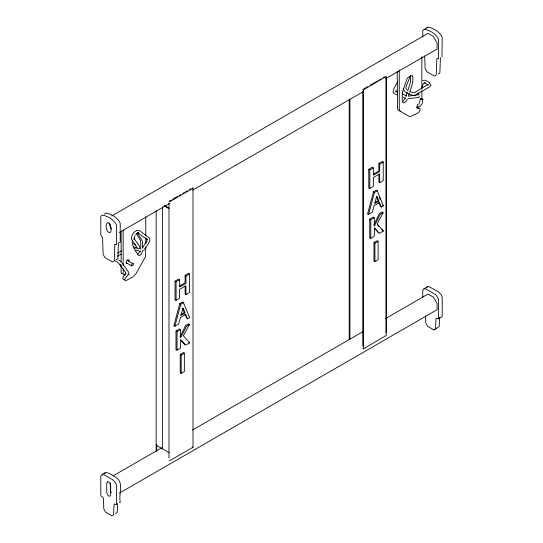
<?xml version="1.0" encoding="UTF-8"?>
<svg xmlns="http://www.w3.org/2000/svg" width="543" height="543" viewBox="0 0 543 543"><rect width="100%" height="100%" fill="white"/><g stroke="black" fill="none" stroke-linecap="round" stroke-linejoin="round"><path stroke-width="0.81" d="M121.137 265.188L121.137 272.81L121.544 273.672L122.487 273.597M121.137 262.642L121.137 231.304M123.166 268.9L123.166 273.984L123.58 274.846L125.046 274.466L125.698 273.217M123.166 265.513L123.166 229.933M132.302 240.366C131.549 246.047 135.669 251.185 138.546 255.495L139.924 255.244L141.35 254.07L142.795 250.459M140.759 249.285L140.678 240.909L136.721 233.965M142.795 248.151L142.402 241.343L137.949 233.761L136.829 233.728L135.56 234.454M145.782 247.045L145.436 256.785L136.069 273.57L132.872 276.95L125.406 280.907L124.829 280.331L125.053 278.301L127.734 275.525L128.141 274.195M145.782 243.692L145.782 237.82M145.782 235.309L145.782 216.861M156.16 451.382L156.16 210.65M156.744 451.043L156.744 444.866L156.16 445.199L169.002 452.618M349.217 339.837L349.224 99.45M349.896 339.382L349.896 98.996M418.748 94.828L418.755 92.948M118.455 242.673L117.879 258.821L116.059 259.873M440.414 57.585L439.871 72.918L438.045 73.97M117.648 503.239L117.186 512.531L115.591 513.759M439.633 317.343L439.172 326.635L433.959 329.954L427.409 326.167L425.814 323.099L425.468 315.68M419.237 95.812L419.081 97.38L408.431 98.683M419.529 102.885L420.268 98.69L421.701 98.541L422.895 99.206L422.06 103.896L419.332 106.951L417.411 106.503M395.833 91.808L396.281 89.86M179.76 303.625L173.801 325.956L174.853 326.207L178.613 324.035L180.425 317.492L185.699 314.445L187.6 318.843L189.643 317.669L183.48 302.695L182.604 301.976L179.76 303.625L180.697 304.311L183.48 302.695M174.853 326.207L180.697 304.311M373.503 191.767L367.55 214.098L368.602 214.349L372.362 212.177L374.175 205.634L379.442 202.593L381.349 206.992L383.392 205.811L377.229 190.844L376.353 190.125L373.503 191.767L374.439 192.46L377.229 190.844M368.602 214.349L374.439 192.46M127.055 260.24L133.361 263.878L132.892 265.384L131.725 265.921L126.214 262.737M405.892 96.484L407.162 92.534M407.671 90.953L410.454 82.264L410.698 75.905M408.438 96.077L409.198 93.708M409.7 92.127C411.37 86.812 414.133 81.043 412.32 75.402L408.207 77.303L407.087 78.633L402.322 92.459L402.241 100.93L402.628 102.328L403.687 102.871L405.112 102.403L407.426 99.24M433.959 329.954L435.554 328.725L436.056 318.585L436.314 318.11L438.364 318.829L438.601 318.212L438.601 299.274L436.083 294.93L425.284 288.693L423.974 288.815L422.773 290.138L422.773 297.55M421.714 87.966L423.241 84.056L424.151 82.936L425.318 82.787M410.474 75.558L406.076 86.588L405.899 88.217L406.897 89.819M134.956 235.608L134.08 239.538L134.033 238.479L139.266 245.83L139.836 248.26L138.35 248.952L133.402 246.481M441.954 56.73L442.219 37.46C439.891 31.847 433.531 28.019 427.775 27.15L422.78 30.415L422.78 36.917M179.971 337.027L185.638 325.44L188.591 323.852L189.378 324.626L183.344 335.737L189.629 342.884L185.713 345.144L180.683 339.789L180.52 348.144L177.025 350.16L176 349.896L176 330.999L179.563 328.943L180.52 329.621L180.676 337.773L186.48 326.18L189.378 324.626M373.72 225.169L379.381 213.582L382.34 212.001L383.12 212.775L377.093 223.886L383.378 231.033L379.455 233.293L374.426 227.931L374.27 236.286L370.774 238.302L369.742 238.038L369.742 219.148L373.306 217.085L374.27 217.763L374.419 225.915L380.222 214.329L383.12 212.775M405.39 98.059L403.076 101.229M397.591 81.633L393.743 88.991L393.051 92.005L394.191 93.64L397.585 94.774M140.372 251.131L137.888 254.07M120.79 264.719L120.105 265.853L121.299 266.511M142.375 247.818L146.44 241.893L147.167 240.013L146.719 238.581L147.241 239.782L138.431 233.11M143.61 250.479L148.809 243.121L149.949 240.182L149.257 237.963L140.013 230.965L137.019 230.178L134.44 231.827L132.635 234.284L131.793 236.239L131.487 239.246L137.101 247.683M428.434 84.192L414.479 92.629L412.87 92.731L410.141 91.679M101.989 474.718L100.781 476.035L100.781 494.972L101.018 495.861L103.068 497.503L103.326 498.277L103.828 509.001L105.423 512.069L111.973 515.85L113.568 514.621L114.071 504.481L114.329 504.006L116.378 504.732L116.609 504.108L116.609 485.177L115.408 482.462L112.652 479.686L104.738 475.118L101.989 474.718C106.666 469.546 111.872 475.403 116.27 477.602C124.211 482.944 118.435 494.388 120.227 502.024L119.996 502.642L119.44 502.628M104.399 473.944L105.607 472.627M426.791 287.607L427.592 286.731L428.902 286.602L438.262 291.7L441.011 294.476L442.219 297.191L442.219 316.121L441.982 316.745L438.364 318.829M125.698 274.351L123.587 276.258L122.752 278.07L123.37 279.733L124.299 279.55M104.412 214.227L105.79 213.046C111.546 213.915 117.899 217.75 120.227 223.356L120.227 242.042L119.962 242.626L119.324 242.565M426.859 27.937L427.775 27.15M422.895 99.206L422.21 99.756L420.587 99.437L420.268 98.69M136.402 233.646L138.431 232.35L137.359 232.92M117.451 253.167L121.693 250.717M117.6 256.174L121.103 254.144M111.783 215.931L428.033 33.347L433.334 36.408L437.081 42.897L437.081 49.019L385.652 78.715M169.735 200.917L171.188 200.075M172.647 199.233L177.751 196.288M179.21 195.446L180.67 194.604M182.855 193.342L184.315 192.494M185.774 191.652L187.233 190.81M189.419 189.548L190.878 188.706M363.471 89.059L367.849 86.534M370.034 85.271L378.05 80.642M379.509 79.801L380.969 78.959M383.154 77.697L384.614 76.855M169.002 460.342L170.264 460.396L193.016 447.262L193.009 188.258L170.264 201.392L169.002 201.338M362.744 89.48L363.423 89.873L386.256 76.407L386.256 335.411L363.423 348.884L362.744 348.491M119.365 232.452L170.061 203.184M192.724 190.098L363.729 91.373M185.971 294.584L185.91 285.74L179.624 289.371L179.57 298.283L176.075 300.299L175.036 300.035L175.036 281.145L178.599 279.088L179.57 279.754L179.794 287.003L185.923 283.405L185.971 276.061L185.129 275.315L188.692 273.258L189.459 274.045L189.459 292.568L185.971 294.584L185.129 294.211L185.129 286.161M379.713 182.733L379.659 173.889L373.374 177.513L373.319 186.425L369.824 188.441L368.785 188.183L368.785 169.287L372.349 167.23L373.319 167.902L373.543 175.145L379.666 171.547L379.713 164.203L378.878 163.463L382.442 161.407L383.209 162.187L383.209 180.71L379.713 182.733L378.878 182.36L378.878 174.31M176.075 300.299L176.075 281.769L179.57 279.754M185.971 276.061L189.459 274.045M369.824 188.441L369.824 169.918L373.319 167.902M379.713 164.203L383.209 162.187M179.502 286.086L185.082 282.808L185.129 275.315M373.251 174.228L378.831 170.95L378.878 163.463M180.256 314.974L184.274 312.456L182.604 308.227M374.636 202.756L378.023 200.598L376.353 196.369M177.025 350.16L177.025 331.637L180.52 329.621M370.774 238.302L370.774 219.779L374.27 217.763M180.235 354.403L183.486 352.529L184.362 353.249L184.362 371.514L181.172 373.36L180.235 373.034L180.235 354.403L181.172 355.088L181.172 373.36M373.984 242.551L377.236 240.671L378.111 241.391L378.111 259.663L374.921 261.502L373.984 261.176L373.984 242.551L374.921 243.23L374.921 261.502M181.172 355.088L184.362 353.249M374.921 243.23L378.111 241.391M423.974 288.815L427.592 286.731M113.249 475.79L161.746 447.792M192.561 430.002L362.744 331.746M385.489 318.612L428.033 294.048L433.334 297.109L437.081 303.605L437.081 309.727L119.365 493.159M134.155 248.497L136.273 247.757M135.499 250.744L136.755 250.309L140.576 251.531M416.664 107.093L417.947 107.107L418.212 107.752M417.615 94.998L408.825 96.111M422.766 80.479L425.169 80.167L429.106 82.38L431.013 85.292L429.696 86.799L415.178 95.168L412.7 95.364L408.73 93.837L404.868 91.624L403.164 88.889M133.402 243.916L135.567 244.628M424.158 29.241C429.913 30.109 436.273 33.938 438.601 39.551L438.601 58.23L438.337 58.82L437.122 58.42L436.823 58.861L436.253 75.009L434.427 76.061L426.941 71.737L425.121 68.581L424.687 55.977M419.339 103.944L418.3 103.93L417.411 104.785L416.895 107.745L417.302 108.607L419.983 108.288C421.178 113.277 413.698 114.688 410.433 116.562L408.967 116.277L398.542 110.263L397.564 109.136L397.218 71.282M127.7 263.531L126.288 263.416L126.281 261.543L127.686 259.792L129.091 259.907L129.098 261.78M395.969 91.577L397.578 92.066M133.361 263.878L132.492 263.477L131.481 264.74L131.725 265.921M381.349 206.992L380.555 206.591L378.715 202.132M187.6 318.843L186.806 318.449L184.966 313.983M406.415 95.887L402.804 93.993M403.327 97.177L405.743 98.426M383.378 231.033L381.532 229.417M188.849 342.477L189.629 342.884M382.632 205.39L383.392 205.811M424.3 82.746L427.463 84.525L428.135 85.543M416.997 93.226L418.368 94.014M192.337 187.864L193.009 188.258M164.59 205.532L168.873 208.003M164.006 205.865L169.002 208.75M192.337 446.875L193.016 447.262M114.559 260.552L117.139 262.052L120.492 265.052M368.785 169.287L369.824 169.918M175.036 281.145L176.075 281.769M369.742 219.148L370.774 219.779M176 330.999L177.025 331.637M118.788 260.049L120.702 261.509M377.276 224.605L378.871 226.411M374.27 228.026L378.6 232.927M180.52 339.884L184.851 344.785M400.578 111.437L399.6 110.31L399.254 108.512L399.254 69.945M122.08 262.995L128.705 272.253L128.949 274.86M119.759 264.197L126.186 273.183M379.177 196.994L380.12 199.281M111.118 492.705L110.338 490.159L110.338 482.971M421.863 56.9L421.863 89.086M421.863 90.783L421.863 99.254M386.073 77.663L386.073 332.703M363.423 89.873L363.423 348.884M362.744 91.176L362.744 345.952M169.002 202.987L169.002 458.027M162.581 206.74L162.581 448.905M110.948 228.936A8.593 4.962 60 0 1 109.788 223.682M114.838 244.764L114.261 260.905L112.442 261.957L104.955 257.633L103.129 254.484L102.559 237.671L100.794 234.997L100.794 216.318L102.172 215.137C107.928 216.005 114.281 219.834 116.609 225.447L116.609 244.133L116.345 244.717L115.13 244.323L114.838 244.764M182.787 308.41L181.057 315.456L185.122 312.972L183.208 308.159L182.787 308.41M376.53 196.552L374.806 203.605L378.871 201.114L376.957 196.308L376.53 196.552M107.5 481.817L106.72 483.46L106.72 492.243L107.5 494.795L108.695 496.051L109.89 496.173L110.677 494.53L110.677 485.747L109.89 483.195L108.695 481.94L107.5 481.817M108.695 222.969L107.331 222.739A8.593 4.962 60 0 0 107.331 231.019L108.695 232.37L110.059 232.601A8.593 4.962 60 0 0 110.059 224.313L108.695 222.969"/></g></svg>
